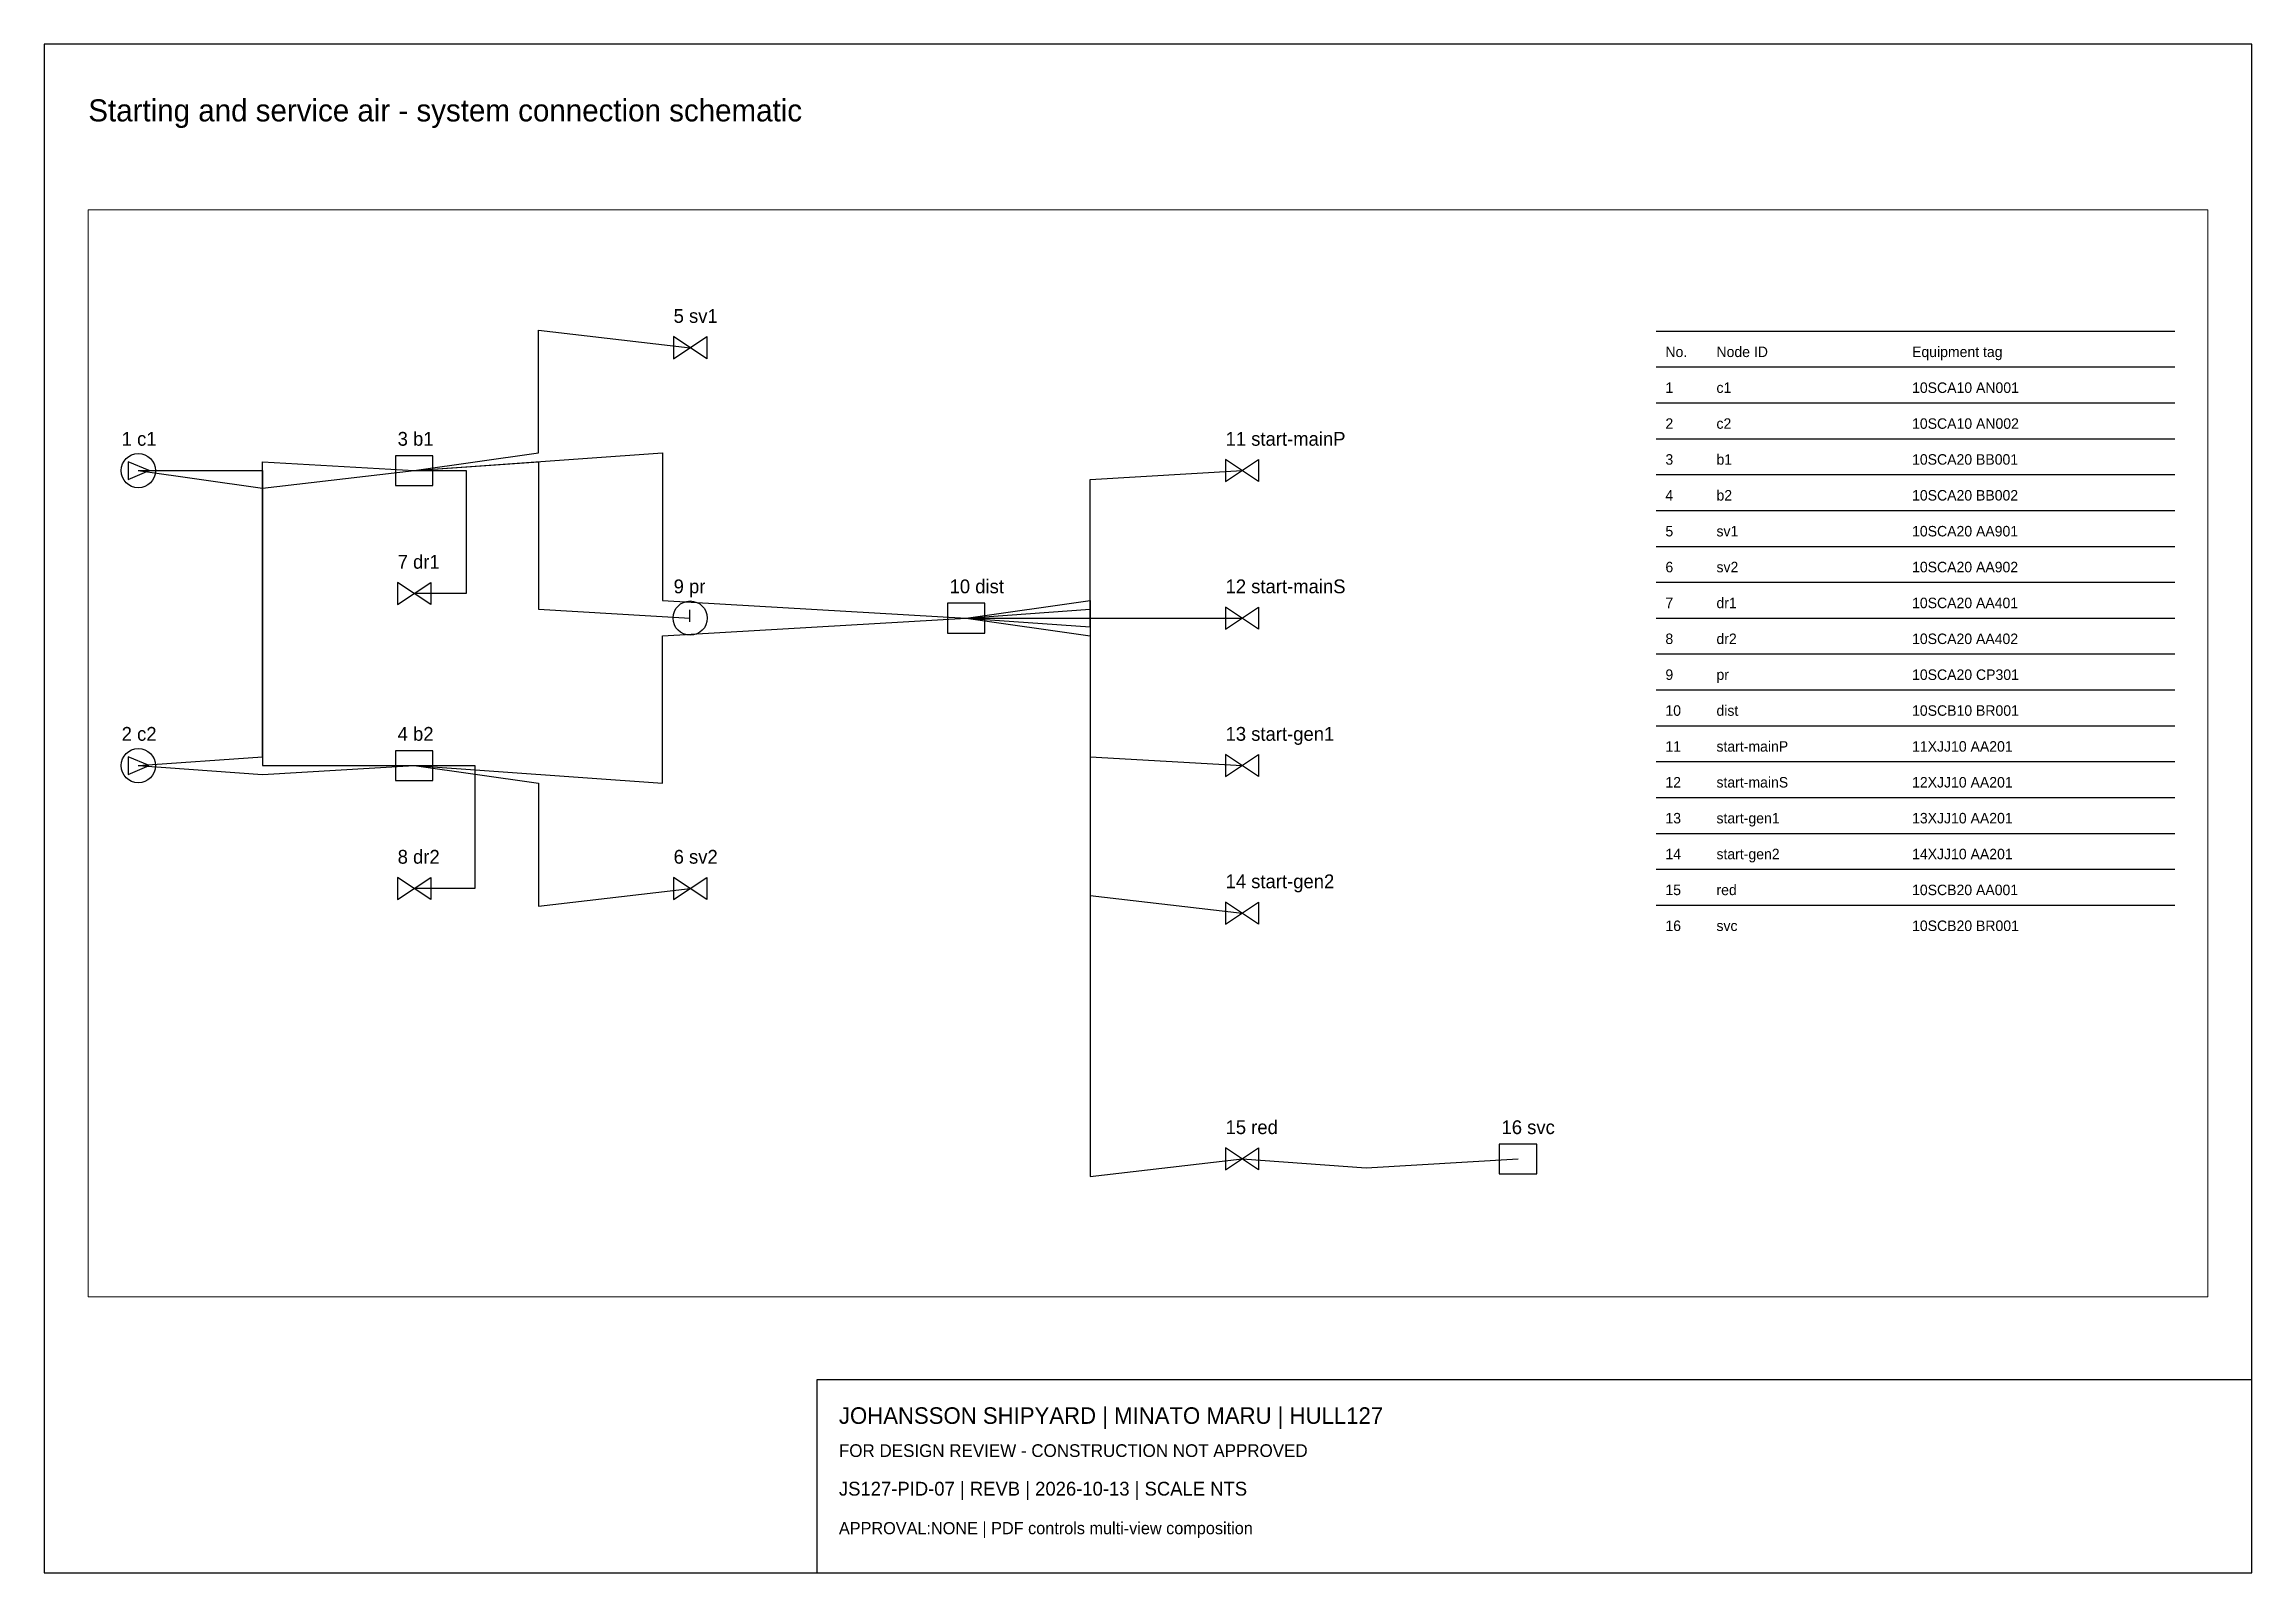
# Paper-space layout 'Layout1' of a CAD drawing. Header units: millimetres. Extents: x 10 to 410, y 10 to 287.
# The model-space entities are those that its viewports show. They can reach past a viewport. Long polylines and large blocks are cut down to what shows.
import ezdxf

# ---------------------------------------------------------------- set-up
doc = ezdxf.new("R2010")
doc.units = ezdxf.units.MM
for name, color, linetype in [('ANNOTATION', 7, 'Continuous'), ('EQUIPMENT', 3, 'Continuous'), ('GEOMETRY', 7, 'Continuous'), ('PIPING', 4, 'Continuous')]:
    doc.layers.add(name, color=color, linetype=linetype)

msp = doc.modelspace()

# ---------------------------------------------------------------- linework, layer by layer
at = {"layer": 'EQUIPMENT'}
for points in [[(131, 245), (137, 249), (137, 245), (131, 249)], [(32.2, 223.13), (36, 224.73), (32.2, 226.33)], [(80.6, 222.03), (87.4, 222.03), (87.4, 227.43), (80.6, 227.43)], [(231, 222.73), (237, 226.73), (237, 222.73), (231, 226.73)], [(81, 200.45), (87, 204.45), (87, 200.45), (81, 204.45)], [(180.6, 195.3), (187.4, 195.3), (187.4, 200.7), (180.6, 200.7)], [(231, 196), (237, 200), (237, 196), (231, 200)], [(32.2, 169.67), (36, 171.27), (32.2, 172.87)], [(80.6, 168.57), (87.4, 168.57), (87.4, 173.97), (80.6, 173.97)], [(231, 169.27), (237, 173.27), (237, 169.27), (231, 173.27)], [(81, 147), (87, 151), (87, 147), (81, 151)], [(131, 147), (137, 151), (137, 147), (131, 151)], [(231, 142.55), (237, 146.55), (237, 142.55), (231, 146.55)], [(231, 98), (237, 102), (237, 98), (231, 102)], [(280.6, 97.3), (287.4, 97.3), (287.4, 102.7), (280.6, 102.7)]]:
    msp.add_lwpolyline(points, close=True, dxfattribs=at)
for centre in [(34, 224.73), (134, 198), (34, 171.27)]:
    msp.add_circle(centre, 3.1, dxfattribs=at)
at = {"layer": 'GEOMETRY'}
for p, q in [((309, 250), (403, 250)), ((309, 243.5), (403, 243.5)), ((309, 237), (403, 237)), ((309, 230.5), (403, 230.5)), ((309, 224), (403, 224)), ((309, 217.5), (403, 217.5)), ((309, 211), (403, 211)), ((309, 204.5), (403, 204.5)), ((309, 198), (403, 198)), ((309, 191.5), (403, 191.5)), ((309, 185), (403, 185)), ((309, 178.5), (403, 178.5)), ((309, 172), (403, 172)), ((309, 165.5), (403, 165.5)), ((309, 159), (403, 159)), ((309, 152.5), (403, 152.5)), ((309, 146), (403, 146))]:
    msp.add_line(p, q, dxfattribs=at)
at = {"layer": 'PIPING'}
for points in [[(84, 224.73), (106.5, 227.93), (106.5, 250.2), (134, 247)], [(34, 171.27), (56.5, 172.87), (56.5, 226.33), (84, 224.73)], [(34, 224.73), (56.5, 221.53), (56.5, 221.53), (84, 224.73)], [(34, 224.73), (56.5, 224.73), (56.5, 171.27), (84, 171.27)], [(84, 224.73), (129, 227.93), (129, 201.2), (184, 198)], [(84, 224.73), (106.5, 226.33), (106.5, 199.6), (134, 198)], [(84, 224.73), (93.4, 224.73), (93.4, 202.45), (84, 202.45)], [(184, 198), (206.5, 196.4), (206.5, 223.13), (234, 224.73)], [(184, 198), (206.5, 201.2), (206.5, 147.75), (234, 144.55)], [(84, 171.27), (129, 168.07), (129, 194.8), (184, 198)], [(184, 198), (206.5, 199.6), (206.5, 172.87), (234, 171.27)], [(184, 198), (206.5, 198), (206.5, 198), (234, 198)], [(184, 198), (206.5, 194.8), (206.5, 96.8), (234, 100)], [(34, 171.27), (56.5, 169.67), (56.5, 169.67), (84, 171.27)], [(84, 171.27), (106.5, 168.07), (106.5, 145.8), (134, 149)], [(84, 171.27), (95, 171.27), (95, 149), (84, 149)], [(234, 100), (256.5, 98.4), (256.5, 98.4), (284, 100)]]:
    msp.add_lwpolyline(points, dxfattribs=at)

# ---------------------------------------------------------------- texts
at = {"layer": 'ANNOTATION'}
for s, height, p in [('5 sv1', 2.5, (131, 251.5)), ('No.', 1.9, (310.7, 245.3)), ('Node ID', 1.9, (319.95, 245.3)), ('Equipment tag', 1.9, (355.39, 245.3)), ('1', 1.9, (310.7, 238.8)), ('c1', 1.9, (319.95, 238.8)), ('10SCA10 AN001', 1.9, (355.39, 238.8)), ('2', 1.9, (310.7, 232.3)), ('c2', 1.9, (319.95, 232.3)), ('10SCA10 AN002', 1.9, (355.39, 232.3)), ('1 c1', 2.5, (31, 229.23)), ('3 b1', 2.5, (81, 229.23)), ('11 start-mainP', 2.5, (231, 229.23)), ('3', 1.9, (310.7, 225.8)), ('b1', 1.9, (319.95, 225.8)), ('10SCA20 BB001', 1.9, (355.39, 225.8)), ('4', 1.9, (310.7, 219.3)), ('b2', 1.9, (319.95, 219.3)), ('10SCA20 BB002', 1.9, (355.39, 219.3)), ('5', 1.9, (310.7, 212.8)), ('sv1', 1.9, (319.95, 212.8)), ('10SCA20 AA901', 1.9, (355.39, 212.8)), ('7 dr1', 2.5, (81, 206.95)), ('6', 1.9, (310.7, 206.3)), ('sv2', 1.9, (319.95, 206.3)), ('10SCA20 AA902', 1.9, (355.39, 206.3)), ('9 pr', 2.5, (131, 202.5)), ('10 dist', 2.5, (181, 202.5)), ('12 start-mainS', 2.5, (231, 202.5)), ('7', 1.9, (310.7, 199.8)), ('dr1', 1.9, (319.95, 199.8)), ('10SCA20 AA401', 1.9, (355.39, 199.8)), ('I', 2.2, (133.5, 197.3)), ('8', 1.9, (310.7, 193.3)), ('dr2', 1.9, (319.95, 193.3)), ('10SCA20 AA402', 1.9, (355.39, 193.3)), ('9', 1.9, (310.7, 186.8)), ('pr', 1.9, (319.95, 186.8)), ('10SCA20 CP301', 1.9, (355.39, 186.8)), ('10', 1.9, (310.7, 180.3)), ('dist', 1.9, (319.95, 180.3)), ('10SCB10 BR001', 1.9, (355.39, 180.3)), ('2 c2', 2.5, (31, 175.77)), ('4 b2', 2.5, (81, 175.77)), ('13 start-gen1', 2.5, (231, 175.77)), ('11', 1.9, (310.7, 173.8)), ('start-mainP', 1.9, (319.95, 173.8)), ('11XJJ10 AA201', 1.9, (355.39, 173.8)), ('12', 1.9, (310.7, 167.3)), ('start-mainS', 1.9, (319.95, 167.3)), ('12XJJ10 AA201', 1.9, (355.39, 167.3)), ('13', 1.9, (310.7, 160.8)), ('start-gen1', 1.9, (319.95, 160.8)), ('13XJJ10 AA201', 1.9, (355.39, 160.8)), ('8 dr2', 2.5, (81, 153.5)), ('6 sv2', 2.5, (131, 153.5)), ('14', 1.9, (310.7, 154.3)), ('start-gen2', 1.9, (319.95, 154.3)), ('14XJJ10 AA201', 1.9, (355.39, 154.3)), ('14 start-gen2', 2.5, (231, 149.05)), ('15', 1.9, (310.7, 147.8)), ('red', 1.9, (319.95, 147.8)), ('10SCB20 AA001', 1.9, (355.39, 147.8)), ('16', 1.9, (310.7, 141.3)), ('svc', 1.9, (319.95, 141.3)), ('10SCB20 BR001', 1.9, (355.39, 141.3)), ('15 red', 2.5, (231, 104.5)), ('16 svc', 2.5, (281, 104.5))]:
    msp.add_text(s, height=height, dxfattribs=at).set_placement(p)

psp = doc.layouts.get("Layout1")

# ---------------------------------------------------------------- linework, layer by layer
for points in [[(10, 10), (410, 10), (410, 287), (10, 287)], [(150, 10), (410, 10), (410, 45), (150, 45)]]:
    psp.add_lwpolyline(points, close=True)

# ---------------------------------------------------------------- texts
for s, height, p in [('Starting and service air - system connection schematic', 4, (18, 273)), ('JOHANSSON SHIPYARD | MINATO MARU | HULL127', 3, (154, 37)), ('FOR DESIGN REVIEW - CONSTRUCTION NOT APPROVED', 2.3, (154, 31)), ('JS127-PID-07 | REVB | 2026-10-13 | SCALE NTS', 2.5, (154, 24)), ('APPROVAL:NONE | PDF controls multi-view composition', 2.2, (154, 17))]:
    psp.add_text(s, height=height).set_placement(p)

# ---------------------------------------------------------------- viewports
at = {"layer": 'VIEWPORTS'}
psp.add_viewport(center=(210, 158.5), size=(384, 197), view_center_point=(216.95, 173.5), view_height=197, dxfattribs=at)

doc.saveas('drawing.dxf')
